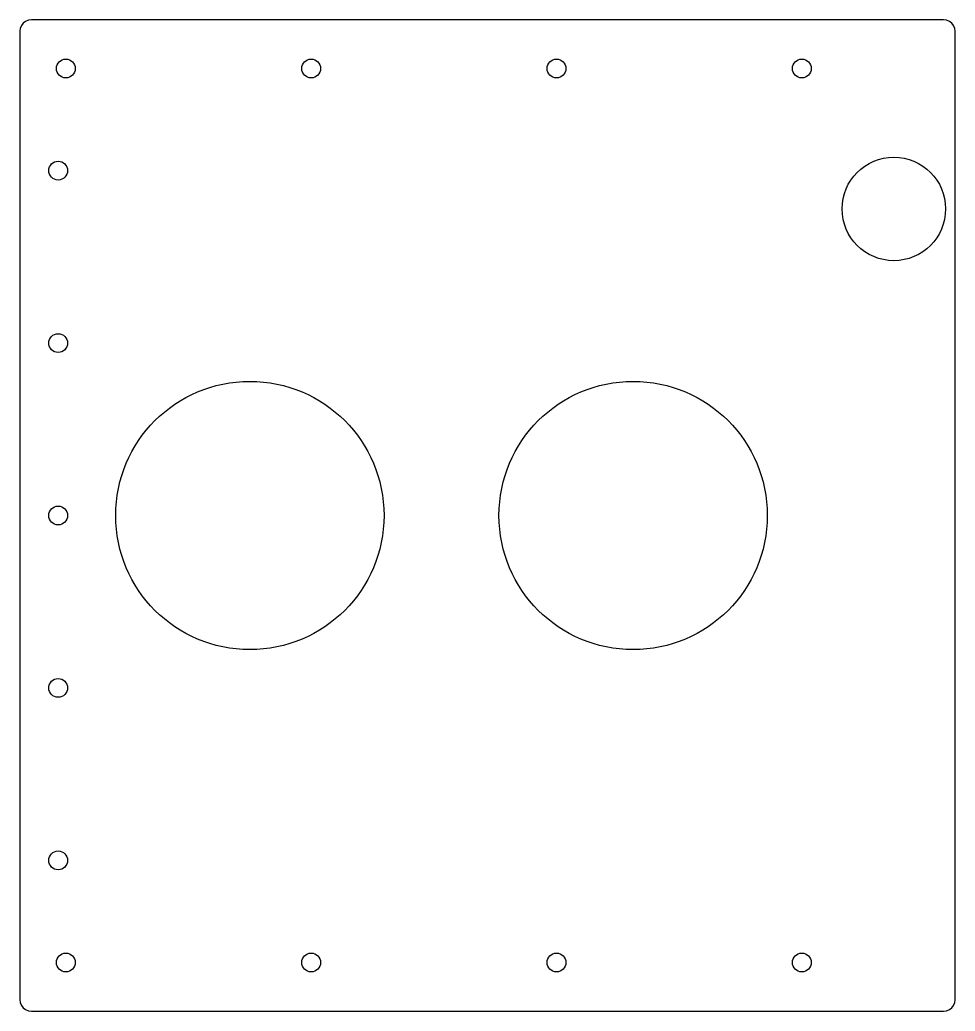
# Model space of a CAD drawing. Header units: millimetres. Extents: x 0 to 244, y 0 to 259.
import ezdxf

# ---------------------------------------------------------------- set-up
doc = ezdxf.new("R2010")
doc.units = ezdxf.units.MM

msp = doc.modelspace()

# ---------------------------------------------------------------- linework, layer by layer
at = {"layer": 'CUT'}
msp.add_lwpolyline([(0, 3), (0.1, 2.22), (0.4, 1.5), (0.88, 0.88), (1.5, 0.4), (2.22, 0.1), (3, 0), (241, 0), (241.78, 0.1), (242.5, 0.4), (243.12, 0.88), (243.6, 1.5), (243.9, 2.22), (244, 3), (244, 255.7), (243.9, 256.48), (243.6, 257.2), (243.12, 257.82), (242.5, 258.3), (241.78, 258.6), (241, 258.7), (3, 258.7), (2.22, 258.6), (1.5, 258.3), (0.88, 257.82), (0.4, 257.2), (0.1, 256.48), (0, 255.7)], close=True, dxfattribs=at)
for centre, radius in [((12, 246), 2.45), ((76, 246), 2.45), ((140, 246), 2.45), ((204, 246), 2.45), ((228, 209.35), 13.5), ((10, 219.35), 2.45), ((10, 174.35), 2.45), ((60, 129.35), 35), ((160, 129.35), 35), ((10, 129.35), 2.45), ((10, 84.35), 2.45), ((10, 39.35), 2.45), ((12, 12.7), 2.45), ((76, 12.7), 2.45), ((140, 12.7), 2.45), ((204, 12.7), 2.45)]:
    msp.add_circle(centre, radius, dxfattribs=at)

doc.saveas('drawing.dxf')
